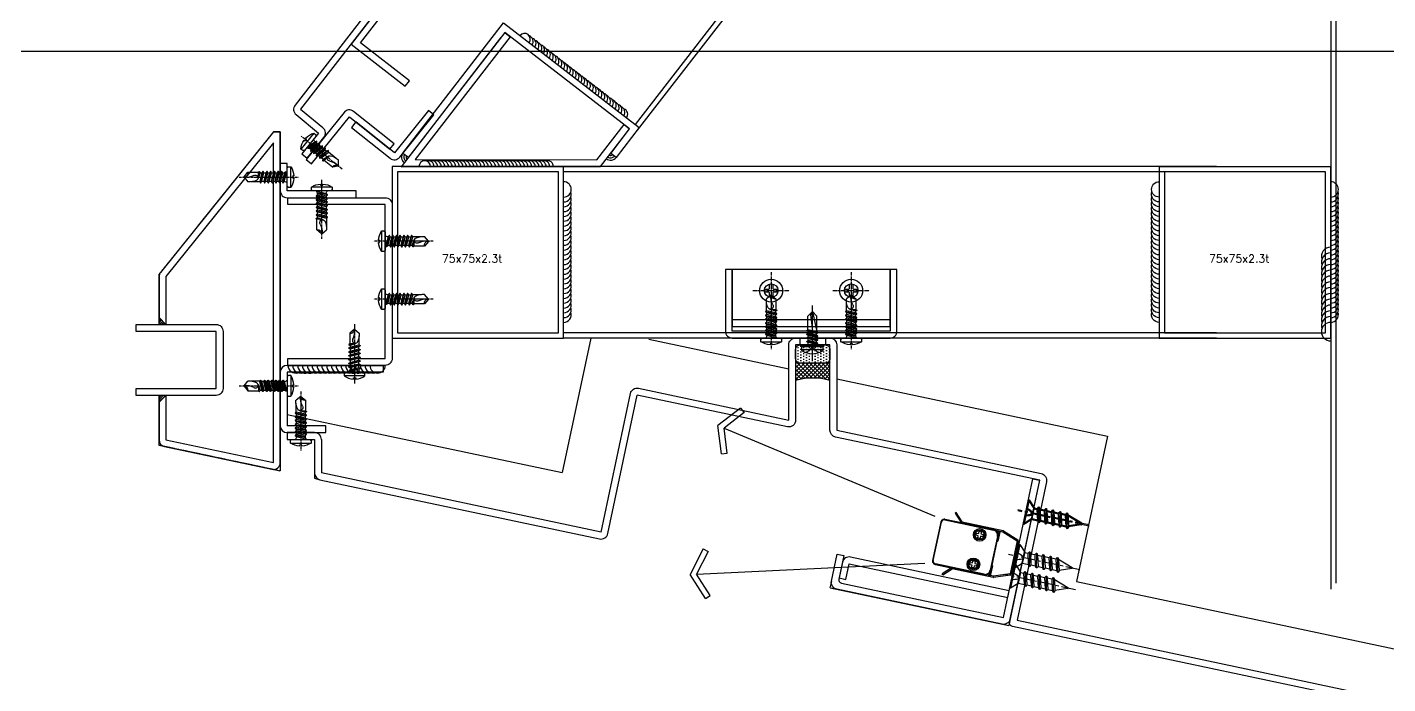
# Model space of a CAD drawing. Extents: x -3378 to 102197, y -3799 to 48702.
# Drawn here: x 88279 to 88874, y 23966 to 24254 of the extents above; entities that cross this region are included whole.
import ezdxf

# ---------------------------------------------------------------- set-up
doc = ezdxf.new("R2010")
doc.units = 0
doc.linetypes.add('CENTER', pattern=[2, 1.25, -0.25, 0.25, -0.25])
doc.linetypes.add('HIDDEN', pattern=[0.375, 0.25, -0.125])
for name, color, linetype in [('24WELD', 55, 'Continuous'), ('ARR', 6, 'Continuous'), ('BCM-draft', 252, 'Continuous'), ('BCM-SIL', 8, 'Continuous'), ('CENTER', 4, 'CENTER'), ('CL', 14, 'CENTER'), ('GM_SECT_15', 15, 'Continuous'), ('LAYER3', 165, 'Continuous'), ('結構體 STRUCTURAL', 154, 'Continuous'), ('螺絲 固定五金 FASTENERS', 124, 'Continuous'), ('螺絲、螺栓', 4, 'Continuous'), ('視覺模型鋁擠型暫替', 4, 'Continuous'), ('視覺模型鋁擠型暫替-RefEdit0', 4, 'Continuous'), ('金屬面材 METAL PANEL', 2, 'Continuous'), ('隱藏線 HIDDEN', 8, 'HIDDEN')]:
    doc.layers.add(name, color=color, linetype=linetype)
doc.layers.add('不顯示', color=254, linetype='Continuous', plot=False)
doc.styles.add('DIM', font='simplex.shx', dxfattribs={"bigfont": 'chineset.shx'})
pattern_1 = [(45, (-80779.971, -992207.95374), (-0.44194173824, 0.44194173824), [])]

# ---------------------------------------------------------------- blocks, each defined once
blk = doc.blocks.new('A$C19CB1797')
at = {"layer": 'BCM-SIL'}
for p, q in [((8.28, 24.29, 0), (8.28, 0, 0)), ((3.53, 19.39, 0), (13.03, 19.39, 0)), ((3.53, 18.16, 0), (13.03, 18.16, 0)), ((6.49, 17.06, 0), (5.88, 16.71, 0)), ((5.88, 16.71, 0), (10.68, 15.91, 0)), ((5.88, 16.71, 0), (5.88, 16.51, 0)), ((5.88, 16.51, 0), (10.68, 15.72, 0)), ((5.88, 16.51, 0), (6.49, 16.16, 0)), ((6.49, 15.47, 0), (5.88, 15.12, 0)), ((5.88, 15.12, 0), (10.68, 14.32, 0)), ((5.88, 15.12, 0), (5.88, 14.92, 0)), ((5.88, 14.92, 0), (10.68, 14.13, 0)), ((5.88, 14.92, 0), (6.49, 14.57, 0)), ((6.49, 13.88, 0), (5.88, 13.53, 0)), ((5.88, 13.53, 0), (10.68, 12.74, 0)), ((5.88, 13.53, 0), (5.88, 13.33, 0)), ((5.88, 13.33, 0), (10.68, 12.54, 0)), ((5.88, 13.33, 0), (6.49, 12.98, 0)), ((6.49, 12.3, 0), (5.88, 11.94, 0)), ((5.88, 11.94, 0), (10.68, 11.15, 0)), ((5.88, 11.94, 0), (5.88, 11.75, 0)), ((6.49, 17.06, 0), (10.07, 16.26, 0)), ((6.49, 16.16, 0), (10.07, 15.36, 0)), ((6.49, 16.16, 0), (6.49, 15.47, 0)), ((6.49, 15.47, 0), (10.07, 14.68, 0)), ((6.49, 14.57, 0), (10.07, 13.78, 0)), ((6.49, 14.57, 0), (6.49, 13.88, 0)), ((6.49, 13.88, 0), (10.07, 13.09, 0)), ((6.49, 12.98, 0), (10.07, 12.19, 0)), ((6.49, 12.98, 0), (6.49, 12.3, 0)), ((6.49, 12.3, 0), (10.07, 11.5, 0)), ((10.07, 17.06, 0), (10.07, 16.26, 0)), ((10.07, 17.06, 0), (10.07, 16.26, 0)), ((10.07, 16.26, 0), (10.68, 15.91, 0)), ((10.68, 15.72, 0), (10.07, 15.36, 0)), ((10.07, 15.36, 0), (10.07, 14.68, 0)), ((10.07, 14.68, 0), (10.68, 14.32, 0)), ((10.68, 14.13, 0), (10.07, 13.78, 0)), ((10.07, 13.78, 0), (10.07, 13.09, 0)), ((10.07, 13.09, 0), (10.68, 12.74, 0)), ((10.68, 12.54, 0), (10.07, 12.19, 0)), ((10.07, 12.19, 0), (10.07, 11.5, 0)), ((10.68, 15.91, 0), (10.68, 15.72, 0)), ((10.68, 14.32, 0), (10.68, 14.13, 0)), ((10.68, 12.74, 0), (10.68, 12.54, 0)), ((5.88, 11.75, 0), (10.68, 10.95, 0)), ((5.88, 11.75, 0), (6.28, 11.52, 0)), ((8.28, 2.66, 0), (6.28, 11.52, 0)), ((6.28, 11.52, 0), (6.28, 4.66, 0)), ((6.28, 11.52, 0), (10.28, 10.72, 0)), ((9.03, 4.16, 0), (8.28, 11.12, 0)), ((10.07, 11.5, 0), (10.68, 11.15, 0)), ((10.68, 10.95, 0), (10.28, 10.72, 0)), ((10.28, 10.72, 0), (10.28, 4.66, 0)), ((10.68, 11.15, 0), (10.68, 10.95, 0)), ((6.28, 4.66, 0), (8.28, 2.66, 0)), ((8.28, 2.66, 0), (10.28, 4.66, 0)), ((8.28, 2.66, 0), (9.03, 4.16, 0))]:
    blk.add_line(p, q, dxfattribs=at)
at = {"layer": 'BCM-SIL', "elevation": 0}
blk.add_lwpolyline([(12.8, 19.81, 0.297439), (3.75, 19.81, 0.253368), (3.53, 19.39), (3.53, 18.16, 0.414214), (4.03, 17.66), (12.53, 17.66, 0.414214), (13.03, 18.16), (13.03, 19.39, 0.253368)], format="xyb", close=True, dxfattribs=at)
at = {"layer": 'BCM-SIL', "ltscale": 0.1, "elevation": 0}
blk.add_lwpolyline([(5.78, 20.77), (7.8, 18.64, 0.205918), (8.28, 18.43, 0.205918), (8.75, 18.64), (10.78, 20.77)], format="xyb", dxfattribs=at)
at = {"layer": 'BCM-SIL'}
for centre, start, end in [((5.89, 17.06, 0), 0, 90), ((10.67, 17.06, 0), 90, 180)]:
    blk.add_arc(centre, 0.6, start, end, dxfattribs=at)
blk = doc.blocks.new('M5x16圓頭自攻')
at = {"layer": 'ARR', "color": 0, "linetype": 'CENTER', "ltscale": 0.87}
blk.add_line((18, 0), (-5.1, 0), dxfattribs=at)
at = {"layer": 'ARR', "color": 0, "linetype": 'ByBlock', "ltscale": 0.3}
for p, q in [((-1.61, -4.5), (-1.61, 4.5)), ((0.5, 2.24), (1.14, 1.9)), ((0.72, 2.13), (1.65, -2.5)), ((1.89, 1.9), (1.14, 1.9)), ((2.24, 2.5), (3.24, -2.5)), ((3.48, 1.9), (2.73, 1.9)), ((3.83, 2.5), (4.83, -2.5)), ((5.07, 1.9), (4.32, 1.9)), ((5.42, 2.5), (6.42, -2.5)), ((6.81, 1.9), (5.91, 1.9)), ((7.16, 2.5), (8.16, -2.5)), ((8.4, 1.9), (7.65, 1.9)), ((8.73, 1.9), (7.98, 1.9)), ((9.08, 2.5), (9.7, -0.6)), ((14.12, 2.1), (9.46, 2.1)), ((15.83, 0.06), (14.12, 2.1)), ((15.83, 0.06), (15.95, 0.06)), ((16, -0.01), (16, 0.01)), ((2.14, -1.9), (2.89, -1.9)), ((3.73, -1.9), (4.48, -1.9)), ((5.32, -1.9), (6.07, -1.9)), ((6.91, -1.9), (7.81, -1.9)), ((8.54, -2.1), (12.91, -2.1)), ((15.83, -0.06), (14.12, -2.1)), ((15.83, -0.06), (15.95, -0.06))]:
    blk.add_line(p, q, dxfattribs=at)
blk.add_lwpolyline([(-2.98, -0.5, 0.134476), (-1.61, -4.5), (-0.58, -4.5, 0.198912), (-0.44, -4.44), (-0.06, -4.06, 0.198912), (0, -3.92), (0, 3.92, 0.198912), (-0.06, 4.06), (-0.44, 4.44, 0.198912), (-0.58, 4.5), (-1.61, 4.5, 0.134562), (-2.98, 0.5), (-2.48, 0.5), (-2.48, -0.5), (-2.98, -0.5)], format="xyb", dxfattribs=at)
blk.add_lwpolyline([(1.14, 1.9), (2.14, -1.9), (1.8, -2.5), (1.65, -2.5), (1.3, -1.9), (0.3, 1.9), (0.5, 2.24)], dxfattribs=at)
for points in [[(3.24, -2.5), (2.89, -1.9), (1.89, 1.9), (2.24, 2.5), (2.39, 2.5), (2.73, 1.9), (3.73, -1.9), (3.39, -2.5)], [(4.83, -2.5), (4.48, -1.9), (3.48, 1.9), (3.83, 2.5), (3.98, 2.5), (4.32, 1.9), (5.32, -1.9), (4.98, -2.5)], [(6.42, -2.5), (6.07, -1.9), (5.07, 1.9), (5.42, 2.5), (5.57, 2.5), (5.91, 1.9), (6.91, -1.9), (6.57, -2.5)], [(8.16, -2.5), (7.81, -1.9), (6.81, 1.9), (7.16, 2.5), (7.31, 2.5), (7.65, 1.9), (8.65, -1.9), (8.31, -2.5)], [(9.08, 2.5), (8.73, 1.9), (9.7, -0.6), (9.46, 2.1), (9.23, 2.5)]]:
    blk.add_lwpolyline(points, close=True, dxfattribs=at)
for centre, radius, start, end in [((0.67, 3.07), 0.874, 220.33884, 257.78016), ((10.86, -0.29), 1.2, 56.15202, 236.15202), ((14.85, 6.88), 7.01, 241.64577, 278.00805), ((15.9, 1.75), 1.82, 168.86169, 267.68654), ((15.95, 0.01), 0.05, 0, 90), ((1.17, -3.34), 1.44, 84.73115, 144.21996), ((13.52, 4.88), 7.01, 241.64577, 274.95411), ((15.95, -0.01), 0.05, 270, 0)]:
    blk.add_arc(centre, radius, start, end, dxfattribs=at)
blk = doc.blocks.new('*U255')
blk.add_blockref('M5x16圓頭自攻', (0, 0))
blk = doc.blocks.new('75x75x2.3t')
at = {"layer": 'GM_SECT_15'}
for points in [[(0, -75), (75, -75), (75, 0), (0, 0)], [(2.3, -72.7), (72.7, -72.7), (72.7, -2.3), (2.3, -2.3)]]:
    blk.add_lwpolyline(points, close=True, dxfattribs=at)
at = {"layer": '不顯示', "linetype": 'Continuous', "insert": (21.79, -38.48), "char_height": 3.5, "attachment_point": 1, "style": 'DIM'}
blk.add_mtext_dynamic_manual_height_columns('75x75x2.3t', width=3.4858, gutter_width=17.5, heights=[0], dxfattribs=at)
blk = doc.blocks.new('*U35')
blk.add_lwpolyline([(1.22, 0.68), (2.48, 0.68, -0.398336), (3.02, 0.16, -0.027263), (3.02, -0.16, -0.398336), (2.48, -0.68), (1.22, -0.68, 0.414214), (0.68, -1.22), (0.68, -2.48, -0.398336), (0.16, -3.02, -0.027263), (-0.16, -3.02, -0.398336), (-0.68, -2.48), (-0.68, -1.22, 0.414214), (-1.22, -0.68), (-2.48, -0.68, -0.398336), (-3.02, -0.16, -0.027263), (-3.02, 0.16, -0.398336), (-2.48, 0.68), (-1.22, 0.68, 0.414214), (-0.68, 1.22), (-0.68, 2.48, -0.398336), (-0.16, 3.02, -0.027263), (0.16, 3.02, -0.398336), (0.68, 2.48), (0.68, 1.22, 0.414214)], format="xyb", close=True)
blk.add_circle((0, 0), 5)
at = {"layer": 'CL'}
for p, q in [((0, 8.04), (0, -8.04)), ((-8.04, 0), (8.04, 0))]:
    blk.add_line(p, q, dxfattribs=at)
blk = doc.blocks.new('圓孔6mm')
at = {"layer": '視覺模型鋁擠型暫替', "color": 6, "linetype": 'Continuous'}
blk.add_circle((0, 0), 3, dxfattribs=at)
at = {"layer": 'BCM-draft'}
blk.add_blockref('*U35', (0, 0), dxfattribs=at)
blk = doc.blocks.new('A$C20AE7E0D')
at = {"layer": 'ARR', "color": 0, "linetype": 'CENTER', "ltscale": 0.87}
blk.add_line((21, 0), (-5.1, 0), dxfattribs=at)
at = {"layer": 'ARR', "color": 0, "linetype": 'ByBlock', "ltscale": 0.3}
for p, q in [((-1.61, -4.5), (-1.61, 4.5)), ((0.5, 2.24), (1.14, 1.9)), ((0.72, 2.13), (1.65, -2.5)), ((1.89, 1.9), (1.14, 1.9)), ((2.24, 2.5), (3.24, -2.5)), ((3.48, 1.9), (2.73, 1.9)), ((3.83, 2.5), (4.83, -2.5)), ((5.07, 1.9), (4.32, 1.9)), ((5.42, 2.5), (6.42, -2.5)), ((6.81, 1.9), (5.91, 1.9)), ((7.16, 2.5), (8.16, -2.5)), ((8.4, 1.9), (7.65, 1.9)), ((8.75, 2.5), (9.75, -2.5)), ((10.14, 1.9), (9.24, 1.9)), ((10.49, 2.5), (11.49, -2.5)), ((11.73, 1.9), (10.98, 1.9)), ((12.08, 2.5), (12.7, -0.6)), ((17.12, 2.1), (12.46, 2.1)), ((18.83, 0.06), (17.12, 2.1)), ((18.83, 0.06), (18.95, 0.06)), ((19, -0.01), (19, 0.01)), ((2.14, -1.9), (2.89, -1.9)), ((3.73, -1.9), (4.48, -1.9)), ((5.32, -1.9), (6.07, -1.9)), ((6.91, -1.9), (7.81, -1.9)), ((8.65, -1.9), (9.4, -1.9)), ((10.24, -1.9), (11.14, -1.9)), ((11.87, -2.1), (15.91, -2.1)), ((18.83, -0.06), (17.12, -2.1)), ((18.83, -0.06), (18.95, -0.06))]:
    blk.add_line(p, q, dxfattribs=at)
blk.add_lwpolyline([(-2.98, -0.5, 0.134476), (-1.61, -4.5), (-0.58, -4.5, 0.198912), (-0.44, -4.44), (-0.06, -4.06, 0.198912), (0, -3.92), (0, 3.92, 0.198912), (-0.06, 4.06), (-0.44, 4.44, 0.198912), (-0.58, 4.5), (-1.61, 4.5, 0.134562), (-2.98, 0.5), (-2.48, 0.5), (-2.48, -0.5), (-2.98, -0.5)], format="xyb", dxfattribs=at)
blk.add_lwpolyline([(1.14, 1.9), (2.14, -1.9), (1.8, -2.5), (1.65, -2.5), (1.3, -1.9), (0.3, 1.9), (0.5, 2.24)], dxfattribs=at)
for points in [[(3.24, -2.5), (2.89, -1.9), (1.89, 1.9), (2.24, 2.5), (2.39, 2.5), (2.73, 1.9), (3.73, -1.9), (3.39, -2.5)], [(4.83, -2.5), (4.48, -1.9), (3.48, 1.9), (3.83, 2.5), (3.98, 2.5), (4.32, 1.9), (5.32, -1.9), (4.98, -2.5)], [(6.42, -2.5), (6.07, -1.9), (5.07, 1.9), (5.42, 2.5), (5.57, 2.5), (5.91, 1.9), (6.91, -1.9), (6.57, -2.5)], [(8.16, -2.5), (7.81, -1.9), (6.81, 1.9), (7.16, 2.5), (7.31, 2.5), (7.65, 1.9), (8.65, -1.9), (8.31, -2.5)], [(9.75, -2.5), (9.4, -1.9), (8.4, 1.9), (8.75, 2.5), (8.9, 2.5), (9.24, 1.9), (10.24, -1.9), (9.9, -2.5)], [(11.49, -2.5), (11.14, -1.9), (10.14, 1.9), (10.49, 2.5), (10.64, 2.5), (10.98, 1.9), (11.98, -1.9), (11.64, -2.5)], [(12.08, 2.5), (11.73, 1.9), (12.7, -0.6), (12.46, 2.1), (12.23, 2.5)]]:
    blk.add_lwpolyline(points, close=True, dxfattribs=at)
for centre, radius, start, end in [((0.67, 3.07), 0.874, 220.33884, 257.78016), ((13.86, -0.29), 1.2, 56.15202, 236.15202), ((17.85, 6.88), 7.01, 241.64577, 278.00805), ((18.9, 1.75), 1.82, 168.86169, 267.68654), ((18.95, 0.01), 0.05, 0, 90), ((1.17, -3.34), 1.44, 84.73115, 144.21996), ((16.52, 4.88), 7.01, 241.64577, 274.95411), ((18.95, -0.01), 0.05, 270, 0)]:
    blk.add_arc(centre, radius, start, end, dxfattribs=at)
blk = doc.blocks.new('*U77')
at = {"color": 0, "linetype": 'ByBlock'}
blk.add_blockref('A$C20AE7E0D', (0, 0), dxfattribs=at)
blk = doc.blocks.new('4t托架')
at = {"layer": '視覺模型鋁擠型暫替', "color": 6, "linetype": 'Continuous'}
blk.add_line((-0.7, -22), (-69.7, -22), dxfattribs=at)
at = {"layer": '視覺模型鋁擠型暫替', "color": 6, "linetype": 'Continuous', "elevation": 0}
blk.add_lwpolyline([(-69.7, -25), (-0.7, -25), (-0.7, 0), (-69.7, 0)], close=True, dxfattribs=at)
at = {"layer": '金屬面材 METAL PANEL', "linetype": 'Continuous', "elevation": 0}
blk.add_lwpolyline([(-69.7, 0), (-72.7, 0), (-72.7, -27, 0.414214), (-69.7, -30), (-0.7, -30, 0.414214), (2.3, -27), (2.3, 0), (-0.7, 0), (-0.7, -27), (-69.7, -27)], format="xyb", close=True, dxfattribs=at)
at = {"layer": '螺絲 固定五金 FASTENERS', "xscale": -1, "rotation": 270}
for p in [(-52.7, -30), (-17.7, -30)]:
    blk.add_blockref('*U77', p, dxfattribs=at)
at = {"layer": '視覺模型鋁擠型暫替', "linetype": 'Continuous'}
for p in [(-52.7, -9.26), (-17.7, -9.26)]:
    blk.add_blockref('圓孔6mm', p, dxfattribs=at)
blk = doc.blocks.new('*u927')
at = {"layer": 'CENTER', "color": 0, "ltscale": 5}
blk.add_line((28.28, 0), (-3.62, 0), dxfattribs=at)
at = {"layer": '螺絲、螺栓', "color": 0, "linetype": 'ByBlock', "ltscale": 0.2}
for p, q in [((0.3, 5.3), (0.3, -5.3)), ((3.1, 2.5), (3.1, -2.5)), ((3.1, 2.39), (4.64, 2.39)), ((5.08, 3.15), (6.34, -3.15)), ((5.7, 2.39), (7.79, 2.39)), ((8.23, 3.15), (9.49, -3.15)), ((8.85, 2.39), (10.94, 2.39)), ((11.38, 3.15), (12.64, -3.15)), ((12, 2.39), (14.09, 2.39)), ((14.53, 3.15), (15.79, -3.15)), ((17.24, 2.39), (15.15, 2.39)), ((17.68, 3.15), (18.94, -3.15)), ((18.17, 2.61), (24.84, 0.24)), ((3.1, -2.39), (5.9, -2.39)), ((6.96, -2.39), (9.05, -2.39)), ((10.11, -2.39), (12.2, -2.39)), ((13.26, -2.39), (15.35, -2.39)), ((16.41, -2.39), (18.5, -2.39)), ((24.84, -0.23), (19.52, -2.25))]:
    blk.add_line(p, q, dxfattribs=at)
blk.add_lwpolyline([(3.1, -2.5), (0.3, -5.3), (0, -5.3), (0, 5.3), (0.3, 5.3), (3.1, 2.5)], dxfattribs=at)
blk.add_lwpolyline([(0, 1.61, -0.048054), (2.67, 0.68, -0.292428), (3.1, 0, -0.292428), (2.67, -0.68, -0.048054), (0, -1.61, -0.048054)], format="xyb", dxfattribs=at)
for points in [[(6.34, -3.15), (5.9, -2.39), (4.64, 2.39), (5.08, 3.15), (5.27, 3.15), (5.7, 2.39), (6.96, -2.39), (6.53, -3.15)], [(9.49, -3.15), (9.05, -2.39), (7.79, 2.39), (8.23, 3.15), (8.42, 3.15), (8.85, 2.39), (10.11, -2.39), (9.68, -3.15)], [(12.64, -3.15), (12.2, -2.39), (10.94, 2.39), (11.38, 3.15), (11.57, 3.15), (12, 2.39), (13.26, -2.39), (12.83, -3.15)], [(15.79, -3.15), (15.35, -2.39), (14.09, 2.39), (14.53, 3.15), (14.72, 3.15), (15.15, 2.39), (16.41, -2.39), (15.98, -3.15)], [(18.94, -3.15), (18.5, -2.39), (17.24, 2.39), (17.68, 3.15), (17.87, 3.15), (18.3, 2.39), (19.56, -2.39), (19.13, -3.15)]]:
    blk.add_lwpolyline(points, close=True, dxfattribs=at)
blk.add_arc((24.75, 0), 0.252, 292.16272, 69.4623, dxfattribs=at)
blk = doc.blocks.new('*U929')
blk.add_blockref('*u927', (0, 0))
blk = doc.blocks.new('燈座')
for p, q in [((-78.77, 14.27), (-79.2, 11.3)), ((-79.16, 11.3), (0, 0)), ((0.42, 2.97, 0), (0, 0))]:
    blk.add_line(p, q)
at = {"layer": '金屬面材 METAL PANEL', "linetype": 'Continuous'}
for points in [[(9.18, 64.35), (0.42, 2.97, -0.414214), (-2.97, 0.42), (-76.23, 10.88, -0.414214), (-78.77, 14.27), (-77.08, 26.15), (-74.11, 25.73), (-75.59, 15.33, 0.414214), (-74.32, 13.64), (-2.55, 3.39), (6.21, 64.77)], [(-72.55, 15.4), (-71.56, 22.33), (-1.27, 12.3), (-0.85, 15.27), (-71.14, 25.3, 0.414214), (-74.53, 22.76), (-75.52, 15.83)]]:
    blk.add_lwpolyline(points, format="xyb", close=True, dxfattribs=at)
at = {"layer": '螺絲 固定五金 FASTENERS', "rotation": 351.8790730473864}
for p in [(4.14, 50.28, 0), (1.32, 30.48, 0)]:
    blk.add_blockref('*U929', p, dxfattribs=at)
blk = doc.blocks.new('雨遮外緣鋁擠型03')
at = {"layer": '視覺模型鋁擠型暫替', "linetype": 'Continuous'}
h = blk.add_hatch(dxfattribs=at)
h.set_pattern_fill('ANSI31', color=1, scale=5)
h.set_pattern_definition(pattern_1)
h.paths.add_polyline_path([(0, 53), (3, 53), (0, 56)])
h = blk.add_hatch(dxfattribs=at)
h.set_pattern_fill('ANSI31', color=1, scale=5)
h.set_pattern_definition(pattern_1)
h.paths.add_polyline_path([(0, 19), (3, 22), (0, 22)])
for p, q in [((0, 56), (0, 56)), ((0, 56), (0, 56)), ((0, 56), (3, 53)), ((3, 22), (0, 19)), ((0, 19), (0, 19)), ((0, 19), (0, 19))]:
    blk.add_line(p, q, dxfattribs=at)
at = {"layer": '視覺模型鋁擠型暫替', "color": 1, "linetype": 'Continuous'}
for points in [[(3, 53), (0, 53), (0, 56), (3, 53)], [(3, 22), (0, 22), (0, 19), (3, 22)]]:
    blk.add_lwpolyline(points, dxfattribs=at)
at = {"layer": '金屬面材 METAL PANEL'}
blk.add_lwpolyline([(0, 19), (0, 2.54, 0.3543), (2.38, -0.39), (49.38, -10.35, 0.476787), (53, -7.42), (53, 137.36), (50.11, 137.36), (0.66, 75.82, 0.170863), (0, 73.94), (0, 56)], format="xyb", dxfattribs=at)
blk.add_lwpolyline([(2.99, 22), (3, 2.54), (50, -7.42), (50, 132.43), (3, 73.94), (2.99, 53)], dxfattribs=at)
blk.add_lwpolyline([(-10, 53), (25, 53, -0.414214), (28, 50), (28, 25, -0.414214), (25, 22), (-10, 22), (-10, 25), (25, 25), (25, 50), (-10, 50)], format="xyb", close=True, dxfattribs=at)
at = {"layer": '隱藏線 HIDDEN'}
blk.add_lwpolyline([(0, 53), (0, 75), (50.11, 137.36), (53, 137.36), (53, -11.12), (0, 0.11), (0, 22)], dxfattribs=at)
blk = doc.blocks.new('箭頭2')
at = {"layer": 'LAYER3', "ltscale": 10}
for p, q in [((-21.7, -12.5), (0, 0)), ((21.7, -12.5), (0, 0)), ((-19.2, -16.8), (0, -5.8)), ((19.2, -16.8), (0, -5.8)), ((0, -5.8), (0, -205.8)), ((-21.7, -12.5), (-19.2, -16.8)), ((21.7, -12.5), (19.2, -16.8))]:
    blk.add_line(p, q, dxfattribs=at)
blk = doc.blocks.new('L1燈具')
at = {"color": 133, "linetype": 'Continuous'}
for p, q in [((-26.94, 17.91), (-27.33, 17.61)), ((-24, 14), (-26.94, 17.91)), ((-27.33, 17.61), (-24.4, 13.7)), ((-24, 14), (-5.92, 11.42)), ((-9.83, 11.47), (-5.99, 10.93)), ((-8.34, 6.76), (-7.85, 6.69)), ((-7.78, 10.68), (-8.05, 8.75)), ((-7.29, 10.61), (-7.85, 6.69)), ((-5.99, 10.93), (0.56, 7.42)), ((-5.76, 11.36), (0.79, 7.86)), ((0.56, 7.42), (-1.54, -7.28)), ((1.05, 7.35), (-1.05, -7.35)), ((-9.97, -8.15), (-9.41, -4.23)), ((-9.9, -4.16), (-9.41, -4.23)), ((-27.26, -6.33), (-31.17, -9.26)), ((-30.87, -9.66), (-31.17, -9.26)), ((-30.87, -9.66), (-26.96, -6.72)), ((-8.88, -9.3), (-26.96, -6.72)), ((-8.81, -8.81), (-12.64, -8.27)), ((-10.46, -8.08), (-10.18, -6.15)), ((-1.54, -7.28), (-8.81, -8.81)), ((-1.44, -7.77), (-8.71, -9.3))]:
    blk.add_line(p, q, dxfattribs=at)
at = {"color": 53}
for p, q in [((-33.28, 13.37), (-35.71, -3.65)), ((-10.1, 11.58), (-31.58, 14.64)), ((-10.13, -6.29), (-7.98, 8.75)), ((-34.43, -5.35), (-12.96, -8.41))]:
    blk.add_line(p, q, dxfattribs=at)
at = {"color": 165}
for p, q in [((-35.67, -3.63), (-33.25, 13.34)), ((-35.48, -3.66), (-33.06, 13.31)), ((-33.28, 13.37), (-33.22, 13.62)), ((-33.28, 13.37), (-33.28, 13.37)), ((-33.25, 13.34), (-33.28, 13.37)), ((-33.06, 13.31), (-33.25, 13.34)), ((-33.22, 13.62), (-33.1, 13.9)), ((-33.1, 13.9), (-32.92, 14.15)), ((-31.59, 14.41), (-31.56, 14.61)), ((-31.59, 14.41), (-10.16, 11.36)), ((-31.56, 14.61), (-31.58, 14.64)), ((-31.58, 14.64), (-31.58, 14.64)), ((-31.56, 14.61), (-10.14, 11.55)), ((-17.58, 8.59), (-17.44, 9.58)), ((-16.59, 8.45), (-17.58, 8.59)), ((-17.44, 9.58), (-16.45, 9.44)), ((-16.73, 7.46), (-16.59, 8.45)), ((-15.74, 7.32), (-16.73, 7.46)), ((-16.45, 9.44), (-16.31, 10.43)), ((-16.31, 10.43), (-15.32, 10.29)), ((-15.6, 8.31), (-15.74, 7.32)), ((-14.61, 8.17), (-15.6, 8.31)), ((-15.32, 10.29), (-15.46, 9.3)), ((-15.46, 9.3), (-14.47, 9.16)), ((-14.47, 9.16), (-14.61, 8.17)), ((-8.21, 8.75), (-10.35, -6.23)), ((-10.16, 11.36), (-10.14, 11.55)), ((-8.01, 8.73), (-10.15, -6.26)), ((-10.14, 11.55), (-10.1, 11.58)), ((-10.1, 11.58), (-10.1, 11.58)), ((-10.1, -6.1), (-8.01, 8.55)), ((-8.21, 8.75), (-8.01, 8.73)), ((-8.01, 8.73), (-7.98, 8.75)), ((-7.98, 8.75), (-7.98, 8.75)), ((-35.72, -3.9), (-35.71, -3.65)), ((-35.68, -4.21), (-35.72, -3.9)), ((-35.67, -3.63), (-35.71, -3.65)), ((-35.71, -3.65), (-35.71, -3.65)), ((-35.58, -4.5), (-35.68, -4.21)), ((-35.48, -3.66), (-35.67, -3.63)), ((-34.4, -5.32), (-34.43, -5.35)), ((-34.43, -5.35), (-34.43, -5.35)), ((-34.37, -5.13), (-34.4, -5.32)), ((-12.98, -8.38), (-34.4, -5.32)), ((-12.95, -8.18), (-34.37, -5.13)), ((-19.44, -4.45), (-19.3, -3.46)), ((-18.45, -4.59), (-19.44, -4.45)), ((-19.3, -3.46), (-18.31, -3.6)), ((-18.59, -5.58), (-18.45, -4.59)), ((-17.6, -5.72), (-18.59, -5.58)), ((-18.31, -3.6), (-18.17, -2.61)), ((-18.17, -2.61), (-17.18, -2.75)), ((-17.46, -4.73), (-17.6, -5.72)), ((-16.47, -4.87), (-17.46, -4.73)), ((-17.18, -2.75), (-17.32, -3.74)), ((-17.32, -3.74), (-16.33, -3.88)), ((-16.33, -3.88), (-16.47, -4.87)), ((-12.95, -8.18), (-12.98, -8.38)), ((-12.98, -8.38), (-12.96, -8.41)), ((-12.96, -8.41), (-12.96, -8.41)), ((-10.35, -6.23), (-10.15, -6.26)), ((-10.15, -6.26), (-10.13, -6.29)), ((-10.13, -6.29), (-10.13, -6.29))]:
    blk.add_line(p, q, dxfattribs=at)
at = {"color": 165, "linetype": 'Continuous'}
for p, q in [((-24, 14), (-24.4, 13.7)), ((-24, 14), (-24.25, 13.57)), ((-24, 14), (-24.07, 13.54)), ((-8.29, 8.76), (-8.09, 8.73)), ((-8.09, 8.73), (-8.06, 8.75)), ((-8.06, 8.72), (-7.57, 8.65)), ((-7.73, 11.17), (-7.88, 11.06)), ((-7.29, 10.61), (-7.78, 10.68)), ((-5.92, 11.42), (-5.99, 10.93)), ((-5.76, 11.36), (-5.99, 10.93)), ((0.79, 7.86), (0.56, 7.42)), ((1.05, 7.35), (0.56, 7.42)), ((-26.96, -6.72), (-27.26, -6.33)), ((-26.96, -6.72), (-27.08, -6.24)), ((-26.96, -6.72), (-26.89, -6.26)), ((-10.55, -8.56), (-10.66, -8.41)), ((-9.97, -8.15), (-10.46, -8.08)), ((-10.4, -6.09), (-10.21, -6.12)), ((-10.21, -6.12), (-10.19, -6.15)), ((-10.18, -6.12), (-9.69, -6.19)), ((-8.88, -9.3), (-8.81, -8.81)), ((-8.71, -9.3), (-8.81, -8.81)), ((-1.44, -7.77), (-1.54, -7.28)), ((-1.05, -7.35), (-1.54, -7.28))]:
    blk.add_line(p, q, dxfattribs=at)
at = {"color": 165}
for points in [[(-32.92, 14.15), (-32.69, 14.36), (-32.43, 14.52), (-32.13, 14.62), (-31.83, 14.66), (-31.58, 14.64)], [(-10.1, 11.58), (-9.67, 11.47), (-9.21, 11.27), (-8.8, 10.97), (-8.46, 10.6), (-8.2, 10.17), (-8.03, 9.69), (-7.96, 9.2), (-7.98, 8.75)], [(-34.43, -5.35), (-34.68, -5.29), (-34.96, -5.17), (-35.21, -4.99), (-35.42, -4.76), (-35.58, -4.5)], [(-10.13, -6.29), (-10.23, -6.73), (-10.44, -7.19), (-10.73, -7.6), (-11.11, -7.94), (-11.54, -8.2), (-12.01, -8.37), (-12.51, -8.44), (-12.96, -8.41)]]:
    blk.add_lwpolyline(points, dxfattribs=at)
for centre, radius in [((-16.02, 8.87), 2.75), ((-16.02, 8.87), 2.22), ((-16.02, 8.87), 2.02), ((-17.88, -4.16), 2.75), ((-17.88, -4.16), 2.22), ((-17.88, -4.16), 2.02)]:
    blk.add_circle(centre, radius, dxfattribs=at)
at = {"color": 53}
for centre, radius, start, end in [((-31.79, 13.16), 1.5, 161.41035, 171.86378), ((-31.79, 13.16), 1.5, 154.48878, 160.63078), ((-31.8, 13.16), 1.5, 160.63394, 161.40665), ((-31.79, 13.16), 1.5, 149.87584, 154.49137), ((-31.8, 13.16), 1.5, 149.377, 149.8746), ((-31.79, 13.16), 1.5, 142.10367, 149.37327), ((-31.79, 13.16), 1.5, 138.3486, 142.10606), ((-31.79, 13.16), 1.5, 126.84084, 138.12399), ((-31.8, 13.16), 1.49, 138.12895, 138.34699), ((-31.79, 13.16), 1.5, 124.88879, 126.83621), ((-31.79, 13.16), 1.5, 115.30423, 124.89463), ((-31.79, 13.16), 1.5, 98.99441, 115.30188), ((-31.79, 13.16), 1.5, 92.25109, 99.0004), ((-31.79, 13.15), 1.5, 81.89169, 92.2467), ((-10.46, 9.1), 2.5, 351.87676, 81.88059), ((-34.22, -3.86), 1.5, 171.89169, 182.2467), ((-34.23, -3.86), 1.5, 182.2507, 183.12374), ((-34.22, -3.86), 1.5, 183.12681, 188.99694), ((-34.22, -3.86), 1.5, 188.99441, 193.77833), ((-34.22, -3.86), 1.5, 193.77954, 194.38124), ((-34.22, -3.86), 1.5, 194.38466, 201.08602), ((-34.22, -3.86), 1.5, 201.08324, 205.30188), ((-34.23, -3.87), 1.49, 205.30377, 205.62917), ((-34.22, -3.86), 1.5, 205.63419, 214.88915), ((-34.22, -3.87), 1.5, 214.88879, 216.83621), ((-34.22, -3.86), 1.5, 216.83554, 232.10606), ((-34.22, -3.86), 1.5, 232.09938, 244.49137), ((-34.22, -3.87), 1.5, 244.4852, 251.40622), ((-34.22, -3.86), 1.5, 251.41035, 261.86378), ((-12.6, -5.94), 2.5, 261.87676, 351.88058)]:
    blk.add_arc(centre, radius, start, end, dxfattribs=at)
at = {"color": 165}
for centre, radius, start, end in [((-31.77, 13.13), 1.5, 81.87463, 171.8793), ((-31.77, 13.13), 1.3, 81.87562, 171.88253), ((-10.49, 9.08), 2.3, 351.87563, 81.88251), ((-10.49, 9.08), 2.5, 351.87676, 81.88059), ((-10.58, 8.92), 2.6, 351.87907, 352.99836), ((-34.19, -3.84), 1.5, 171.87464, 261.87929), ((-34.19, -3.84), 1.3, 171.87562, 261.88253), ((-12.63, -5.91), 2.5, 261.87676, 351.88058), ((-12.63, -5.91), 2.3, 261.87563, 351.88251), ((-12.67, -5.73), 2.6, 350.75979, 351.87907)]:
    blk.add_arc(centre, radius, start, end, dxfattribs=at)
at = {"color": 133, "linetype": 'Continuous'}
for centre, radius, start, end in [((-24, 14), 0.495, 216.87907, 239.37907), ((-8.27, 10.75), 0.495, 351.87907, 81.87907), ((-8.27, 10.75), 0.99, 351.87907, 22.3868), ((-5.99, 10.93), 0.495, 61.87907, 81.87907), ((0.56, 7.42), 0.495, 351.87907, 61.87907), ((-26.96, -6.72), 0.495, 101.96935, 126.87907), ((-10.95, -8.01), 0.495, 261.87907, 351.87907), ((-10.95, -8.01), 0.99, 321.37135, 351.87907), ((-8.81, -8.81), 0.495, 261.87907, 281.87907), ((-1.54, -7.28), 0.495, 281.87907, 351.87907)]:
    blk.add_arc(centre, radius, start, end, dxfattribs=at)
at = {"color": 165, "linetype": 'Continuous'}
for centre, start, end in [((-10.63, 8.92), 351.87907, 352.99836), ((-12.7, -5.59), 350.75979, 351.87907)]:
    blk.add_arc(centre, 2.58, start, end, dxfattribs=at)
at = {"layer": 'LAYER3'}
for p, xscale, yscale, zscale, rotation in [((-133.46, 48.95), -0.5, 0.5, 0.5, 71.16989544259621), ((-141.27, -16.89), 0.4999999999999999, 0.4999999999999999, 0.4999999999999999, 96.57220988305077)]:
    blk.add_blockref('箭頭2', p, dxfattribs=dict(at, xscale=xscale, yscale=yscale, zscale=zscale, rotation=rotation))
blk = doc.blocks.new('123')
at = {"layer": '金屬面材 METAL PANEL', "linetype": 'Continuous'}
for p, q in [((-48.96, -38.34), (-48.96, -14.95)), ((-45.96, -11.95), (-3.96, -11.95)), ((-3.96, -14.95), (-45.96, -14.95)), ((-45.96, -14.95), (-45.96, -38.34)), ((-3.96, -11.95), (-3.96, -14.95)), ((-28.96, -38.34), (-45.96, -38.34)), ((-45.96, -41.34), (-28.96, -41.34)), ((-28.96, -41.34), (-28.96, -38.34))]:
    blk.add_line(p, q, dxfattribs=at)
blk.add_lwpolyline([(-48.96, 76.42), (-48.96, 64.42, 0.414214), (-45.96, 61.42), (-15.78, 61.42), (-15.78, 64.42), (-45.96, 64.42), (-45.96, 76.42), (-48.96, 76.42)], format="xyb", dxfattribs=at)
blk.add_lwpolyline([(-45.67, 61.42), (-3, 61.42, -0.414214), (0, 58.42), (0, -8.95, -0.414214), (-3, -11.95), (-45.67, -11.95), (-45.67, -8.95), (-3, -8.95), (-3, 58.42), (-45.67, 58.42)], format="xyb", close=True, dxfattribs=at)
for centre, start, end in [((-45.96, -14.95), 90, 180), ((-45.96, -38.34), 180, 270)]:
    blk.add_arc(centre, 3, start, end, dxfattribs=at)
at = {"layer": '螺絲 固定五金 FASTENERS', "xscale": -1}
blk.add_blockref('*U77', (-45.96, 70.42), dxfattribs=at)
at = {"layer": '螺絲 固定五金 FASTENERS'}
for p, xscale, rotation in [((-30.78, 64.42), -1.000000000000001, 90), ((-3, 42.35), -1, 180), ((-3, 17.03), -1, 180), ((-39.96, -44.34), -1, 270)]:
    blk.add_blockref('*U77', p, dxfattribs=dict(at, xscale=xscale, rotation=rotation))
for p, rotation in [((-16.46, -14.95), 90), ((-45.96, -20.95), 180)]:
    blk.add_blockref('*U77', p, dxfattribs=dict(at, rotation=rotation))
blk = doc.blocks.new('*U413')
for centre, end in [((1.51, 46.48), 196.35291), ((1.26, 38.98), 196.35291), ((1.34, 41.48), 196.35291), ((1.43, 43.98), 196.35291), ((1.02, 31.48), 196.35291), ((1.1, 33.98), 196.35291), ((1.18, 36.48), 196.35291), ((0.86, 26.49), 196.35291), ((0.94, 28.98), 196.35291), ((0.62, 18.99), 196.35291), ((0.7, 21.49), 196.35291), ((0.78, 23.99), 196.35291), ((0.37, 11.49), 196.35291), ((0.45, 13.99), 196.35291), ((0.53, 16.49), 196.35291), ((0.13, 4), 268.14306), ((0.21, 6.5), 196.35291), ((0.29, 9), 196.35291)]:
    blk.add_arc(centre, 4, 88.14306, end)
blk = doc.blocks.new('*U414')
for centre, end in [((-68.96, 2.24), 286.35291), ((-66.47, 2.15), 286.35291), ((-63.97, 2.07), 286.35291), ((-61.47, 1.99), 286.35291), ((-58.97, 1.91), 286.35291), ((-56.47, 1.83), 286.35291), ((-53.97, 1.75), 286.35291), ((-51.47, 1.67), 286.35291), ((-48.97, 1.59), 286.35291), ((-46.48, 1.51), 286.35291), ((-43.98, 1.43), 286.35291), ((-41.48, 1.34), 286.35291), ((-38.98, 1.26), 286.35291), ((-36.48, 1.18), 286.35291), ((-33.98, 1.1), 286.35291), ((-31.48, 1.02), 286.35291), ((-28.98, 0.94), 286.35291), ((-26.49, 0.86), 286.35291), ((-23.99, 0.78), 286.35291), ((-21.49, 0.7), 286.35291), ((-18.99, 0.62), 286.35291), ((-16.49, 0.53), 286.35291), ((-13.99, 0.45), 286.35291), ((-11.49, 0.37), 286.35291), ((-9, 0.29), 286.35291), ((-6.5, 0.21), 286.35291), ((-4, 0.13), 358.14306)]:
    blk.add_arc(centre, 4, 178.14306, end)
blk = doc.blocks.new('*U425')
for centre, end in [((-68.96, 2.24), 286.35291), ((-66.47, 2.15), 286.35291), ((-63.97, 2.07), 286.35291), ((-61.47, 1.99), 286.35291), ((-58.97, 1.91), 286.35291), ((-56.47, 1.83), 286.35291), ((-53.97, 1.75), 286.35291), ((-51.47, 1.67), 286.35291), ((-48.97, 1.59), 286.35291), ((-46.48, 1.51), 286.35291), ((-43.98, 1.43), 286.35291), ((-41.48, 1.34), 286.35291), ((-38.98, 1.26), 286.35291), ((-36.48, 1.18), 286.35291), ((-33.98, 1.1), 286.35291), ((-31.48, 1.02), 286.35291), ((-28.98, 0.94), 286.35291), ((-26.49, 0.86), 286.35291), ((-23.99, 0.78), 286.35291), ((-21.49, 0.7), 286.35291), ((-18.99, 0.62), 286.35291), ((-16.49, 0.53), 286.35291), ((-13.99, 0.45), 286.35291), ((-11.49, 0.37), 286.35291), ((-9, 0.29), 286.35291), ((-6.5, 0.21), 286.35291), ((-4, 0.13), 358.14306)]:
    blk.add_arc(centre, 4, 178.14306, end)
blk = doc.blocks.new('*U426')
for centre, end in [((-0.29, -9), 16.35291), ((-0.21, -6.5), 16.35291), ((-0.13, -4), 88.14306), ((-0.62, -18.99), 16.35291), ((-0.53, -16.49), 16.35291), ((-0.45, -13.99), 16.35291), ((-0.37, -11.49), 16.35291), ((-0.94, -28.98), 16.35291), ((-0.86, -26.49), 16.35291), ((-0.78, -23.99), 16.35291), ((-0.7, -21.49), 16.35291), ((-1.18, -36.48), 16.35291), ((-1.1, -33.98), 16.35291), ((-1.02, -31.48), 16.35291), ((-1.51, -46.48), 16.35291), ((-1.43, -43.98), 16.35291), ((-1.34, -41.48), 16.35291), ((-1.26, -38.98), 16.35291), ((-1.83, -56.47), 16.35291), ((-1.75, -53.97), 16.35291), ((-1.67, -51.47), 16.35291), ((-1.59, -48.97), 16.35291), ((-2.15, -66.47), 16.35291), ((-2.07, -63.97), 16.35291), ((-1.99, -61.47), 16.35291), ((-1.91, -58.97), 16.35291), ((-2.4, -73.96), 16.35291), ((-2.32, -71.46), 16.35291), ((-2.24, -68.96), 16.35291), ((-2.72, -83.96), 16.35291), ((-2.64, -81.46), 16.35291), ((-2.56, -78.96), 16.35291), ((-2.48, -76.46), 16.35291), ((-2.88, -88.95), 16.35291), ((-2.8, -86.45), 16.35291)]:
    blk.add_arc(centre, 4, 268.14306, end)
blk = doc.blocks.new('*U427')
for centre, end in [((-68.96, 2.24), 286.35291), ((-66.47, 2.15), 286.35291), ((-63.97, 2.07), 286.35291), ((-61.47, 1.99), 286.35291), ((-58.97, 1.91), 286.35291), ((-56.47, 1.83), 286.35291), ((-53.97, 1.75), 286.35291), ((-51.47, 1.67), 286.35291), ((-48.97, 1.59), 286.35291), ((-46.48, 1.51), 286.35291), ((-43.98, 1.43), 286.35291), ((-41.48, 1.34), 286.35291), ((-38.98, 1.26), 286.35291), ((-36.48, 1.18), 286.35291), ((-33.98, 1.1), 286.35291), ((-31.48, 1.02), 286.35291), ((-28.98, 0.94), 286.35291), ((-26.49, 0.86), 286.35291), ((-23.99, 0.78), 286.35291), ((-21.49, 0.7), 286.35291), ((-18.99, 0.62), 286.35291), ((-16.49, 0.53), 286.35291), ((-13.99, 0.45), 286.35291), ((-11.49, 0.37), 286.35291), ((-9, 0.29), 286.35291), ((-6.5, 0.21), 286.35291), ((-4, 0.13), 358.14306)]:
    blk.add_arc(centre, 4, 178.14306, end)
blk = doc.blocks.new('*U415')
for centre, end in [((-5.86, -6.83), 337.57209), ((-4.23, -4.93), 337.57209), ((-2.61, -3.04), 49.36224), ((-14, -16.32), 337.57209), ((-12.37, -14.42), 337.57209), ((-10.75, -12.52), 337.57209), ((-9.12, -10.62), 337.57209), ((-7.49, -8.73), 337.57209), ((-22.14, -25.8), 337.57209), ((-20.52, -23.9), 337.57209), ((-18.89, -22.01), 337.57209), ((-17.26, -20.11), 337.57209), ((-15.63, -18.21), 337.57209), ((-30.28, -35.29), 337.57209), ((-28.66, -33.39), 337.57209), ((-27.03, -31.49), 337.57209), ((-25.4, -29.59), 337.57209), ((-23.77, -27.7), 337.57209), ((-38.43, -44.77), 337.57209), ((-36.8, -42.87), 337.57209), ((-35.17, -40.98), 337.57209), ((-33.54, -39.08), 337.57209), ((-31.91, -37.18), 337.57209), ((-46.57, -54.26), 337.57209), ((-44.94, -52.36), 337.57209), ((-43.31, -50.46), 337.57209), ((-41.68, -48.57), 337.57209), ((-40.05, -46.67), 337.57209), ((-54.71, -63.74), 337.57209), ((-53.08, -61.85), 337.57209), ((-51.45, -59.95), 337.57209), ((-49.82, -58.05), 337.57209), ((-48.19, -56.15), 337.57209), ((-57.96, -67.54), 337.57209), ((-56.34, -65.64), 337.57209)]:
    blk.add_arc(centre, 4, 229.36224, end)
blk = doc.blocks.new('*U430')
for centre, end in [((-87.85, 45.64), 260.75881), ((-85.63, 44.49), 260.75881), ((-83.42, 43.33), 260.75881), ((-81.2, 42.18), 260.75881), ((-78.98, 41.03), 260.75881), ((-76.76, 39.88), 260.75881), ((-74.54, 38.72), 260.75881), ((-72.32, 37.57), 260.75881), ((-70.11, 36.42), 260.75881), ((-67.89, 35.27), 260.75881), ((-65.67, 34.11), 260.75881), ((-63.45, 32.96), 260.75881), ((-61.23, 31.81), 260.75881), ((-59.01, 30.66), 260.75881), ((-56.79, 29.5), 260.75881), ((-54.58, 28.35), 260.75881), ((-52.36, 27.2), 260.75881), ((-50.14, 26.05), 260.75881), ((-47.92, 24.89), 260.75881), ((-45.7, 23.74), 260.75881), ((-43.48, 22.59), 260.75881), ((-41.26, 21.44), 260.75881), ((-39.05, 20.28), 260.75881), ((-36.83, 19.13), 260.75881), ((-34.61, 17.98), 260.75881), ((-32.39, 16.83), 260.75881), ((-30.17, 15.67), 260.75881), ((-27.95, 14.52), 260.75881), ((-25.73, 13.37), 260.75881), ((-23.52, 12.22), 260.75881), ((-21.3, 11.06), 260.75881), ((-19.08, 9.91), 260.75881), ((-16.86, 8.76), 260.75881), ((-14.64, 7.61), 260.75881), ((-12.42, 6.45), 260.75881), ((-10.21, 5.3), 260.75881), ((-7.99, 4.15), 260.75881), ((-5.77, 3), 260.75881), ((-3.55, 1.84), 332.54896)]:
    blk.add_arc(centre, 4, 152.54896, end)
blk = doc.blocks.new('*U446')
for centre, end in [((4, -0.13), 178.14306), ((6.5, -0.21), 106.35291), ((9, -0.29), 106.35291), ((11.49, -0.37), 106.35291), ((13.99, -0.45), 106.35291), ((16.49, -0.53), 106.35291), ((18.99, -0.62), 106.35291), ((21.49, -0.7), 106.35291), ((23.99, -0.78), 106.35291), ((26.49, -0.86), 106.35291), ((28.98, -0.94), 106.35291), ((31.48, -1.02), 106.35291), ((33.98, -1.1), 106.35291), ((36.48, -1.18), 106.35291)]:
    blk.add_arc(centre, 4, 358.14306, end)

msp = doc.modelspace()

# ---------------------------------------------------------------- hatches: boundary and pattern name
at = {"layer": 'BCM-SIL'}
h = msp.add_hatch(dxfattribs=at)
h.set_pattern_fill('DOTS', color=256, scale=20, angle=90, style=0)
h.set_pattern_definition([(270, (94079.9649, 60257.8265), (-1.25, -0.625), [0, -1.25])])
h.paths.add_polyline_path([(88615.201, 24112.649, -0.4142136), (88617.201, 24114.649), (88628.201, 24114.649, -0.4142136), (88630.201, 24112.649), (88630.201, 24108.664, -0.4142136), (88628.201, 24106.664), (88617.201, 24106.664, -0.4142136), (88615.201, 24108.664)])
h = msp.add_hatch(dxfattribs=at)
h.set_pattern_fill('ANSI37', color=256, scale=10, style=0)
h.set_pattern_definition([(315, (94079.9649, 60257.8265), (-0.883883476, -0.883883476), []), (225, (94079.9649, 60257.8265), (-0.883883476, 0.883883476), [])])
h.paths.add_polyline_path([(88615.201, 24108.664, 0.4142136), (88617.201, 24106.664), (88628.201, 24106.664, 0.4142136), (88630.201, 24108.664), (88630.201, 24099.149, 0.1333333), (88615.201, 24099.149)])

# ---------------------------------------------------------------- linework, layer by layer
at = {"layer": 'BCM-SIL', "elevation": 0}
msp.add_lwpolyline([(88628.201, 24106.664), (88617.201, 24106.664, -0.4142136), (88615.201, 24108.664), (88615.201, 24112.649, -0.4142136), (88617.201, 24114.649), (88628.201, 24114.649, -0.4142136), (88630.201, 24112.649), (88630.201, 24108.664, -0.4142136)], format="xyb", close=True, dxfattribs=at)
at = {"layer": 'BCM-SIL'}
msp.add_arc((88622.701, 24071.524, 0), 28.625, 74.810713, 105.189287, dxfattribs=at)
at = {"layer": 'GM_SECT_15'}
for p, q in [((88849.24, 24603.583, 0), (88544.938, 24211.141, 0)), ((88849.24, 24599.83, 0), (88545.856, 24208.572, 0)), ((88849.249, 24598.19, 0), (88849.249, 24007.786, 0)), ((88849.25, 24597.66, 0), (88849.25, 24007.785, 0)), ((88851.55, 24597.66, 0), (88851.55, 24010.365, 0)), ((88799.248, 24192.649, 0), (88513.69, 24192.649, 0)), ((88799.248, 24190.349, 0), (88513.69, 24190.349, 0)), ((88799.248, 24119.949, 0), (88513.69, 24119.949, 0)), ((88799.248, 24117.649, 0), (88513.69, 24117.649, 0))]:
    msp.add_line(p, q, dxfattribs=at)
at = {"layer": 'GM_SECT_15', "elevation": 0}
for points in [[(88443.416, 24198.56), (88487.375, 24255.546), (88546.759, 24209.737), (88536.657, 24196.642), (88534.281, 24198.475), (88542.551, 24209.194), (88487.918, 24251.338), (88445.791, 24196.727)], [(88486.085, 24248.962), (88442.632, 24192.632), (88529.787, 24192.649), (88540.718, 24206.819), (88540.719, 24206.818)], [(88487.917, 24251.338), (88490.293, 24249.506), (88448.83, 24195.756), (88528.29, 24195.62), (88540.175, 24211.027), (88542.551, 24209.194)]]:
    msp.add_lwpolyline(points, dxfattribs=at)
at = {"layer": '結構體 STRUCTURAL'}
msp.add_line((90754.403, 24243.085, 0), (86461.701, 24243.085, 0), dxfattribs=at)
at = {"layer": '視覺模型鋁擠型暫替', "linetype": 'Continuous'}
msp.add_line((88443.416, 24198.56, 0), (88445.79, 24196.726, 0), dxfattribs=at)
at = {"layer": '視覺模型鋁擠型暫替', "color": 7, "linetype": 'Continuous'}
for centre, radius, start, end in [((88445.79, 24196.726, 0), 3, 142.309078, 232.353636), ((88445.79, 24196.726, 0), 2, 142.309078, 232.353758), ((88445.79, 24196.726, 0), 1, 142.309078, 232.354125), ((88534.282, 24198.474, 0), 3, 232.346112, 322.39067), ((88534.282, 24198.474, 0), 2, 232.34599, 322.39067), ((88534.282, 24198.474, 0), 1, 232.345623, 322.39067)]:
    msp.add_arc(centre, radius, start, end, dxfattribs=at)
at = {"layer": '視覺模型鋁擠型暫替', "linetype": 'Continuous'}
for centre, radius, start, end in [((88445.79, 24196.726, 0), 1, 52.352658, 52.353533), ((88445.753, 24196.679, 0), 3, 51.216897, 51.217284)]:
    msp.add_arc(centre, radius, start, end, dxfattribs=at)
at = {"layer": '視覺模型鋁擠型暫替-RefEdit0', "elevation": 0}
msp.add_lwpolyline([(88404.728, 24058.61), (88404.728, 24056.312), (88407.106, 24055.675)], dxfattribs=at)
at = {"layer": '金屬面材 METAL PANEL'}
for p, q in [((88786.711, 24723.181, 0), (88396.236, 24219.606, 0)), ((88788.181, 24720.181, 0), (88398.607, 24217.767, 0)), ((88396.676, 24215.404, 0), (88406.53, 24207.349, 0)), ((88408.429, 24209.671, 0), (88398.575, 24217.726, 0)), ((88406.53, 24207.349, 0), (88399.147, 24198.316, 0)), ((88401.469, 24196.417, 0), (88408.853, 24205.45, 0)), ((88399.147, 24198.316, 0), (88401.469, 24196.417, 0)), ((88525.583, 24117.649, 0), (88513.11, 24058.773, 0)), ((88551.038, 24117.18, 0), (88612.201, 24104.223, 0)), ((88633.201, 24099.774, 0), (88751.587, 24074.693, 0)), ((88533.007, 24032.069, 0), (88545.857, 24092.723, 0)), ((88392.728, 24084.276, 0), (88513.11, 24058.773, 0)), ((88404.728, 24076.312, 0), (88392.728, 24076.312, 0)), ((88392.728, 24076.312, 0), (88392.728, 24073.312, 0)), ((88392.728, 24073.312, 0), (88404.728, 24073.312, 0)), ((88404.728, 24073.312, 0), (88404.728, 24058.61, 0)), ((88407.728, 24073.312, 0), (88407.728, 24058.61, 0)), ((88751.587, 24074.693, 0), (88738.116, 24011.104, 0)), ((88530.072, 24032.691, 0), (88407.728, 24058.61, 0)), ((88407.106, 24055.675, 0), (88529.451, 24029.756, 0)), ((88738.116, 24011.104, 0), (88925.947, 23971.311, 0))]:
    msp.add_line(p, q, dxfattribs=at)
at = {"layer": '金屬面材 METAL PANEL', "linetype": 'Continuous', "elevation": 0}
msp.add_lwpolyline([(88446.251, 24230.256), (88424.912, 24246.8), (88463.792, 24296.944), (88482.759, 24282.239), (88497.07, 24300.697), (88494.699, 24302.535), (88482.226, 24286.448), (88463.259, 24301.153), (88420.703, 24246.267), (88444.413, 24227.885), (88446.251, 24230.256)], dxfattribs=at)
at = {"layer": '金屬面材 METAL PANEL', "elevation": 0}
for points in [[(88403.41, 24193.903), (88419.965, 24214.47), (88437.682, 24200.233), (88439.561, 24202.572), (88421.844, 24216.809, 0.4142136), (88417.626, 24216.349), (88401.071, 24195.783)], [(88454.553, 24217.208), (88439.645, 24198.656), (88422.805, 24212.188), (88420.926, 24209.849), (88437.766, 24196.317, 0.4142136), (88441.984, 24196.777), (88456.892, 24215.329)], [(88630.201, 24077.285), (88630.201, 24114.649), (88617.201, 24114.649), (88617.201, 24117.649), (88630.201, 24117.649, -0.4142136), (88633.201, 24114.649), (88633.201, 24077.285), (88722.57, 24058.352, -0.4142136), (88724.883, 24054.795), (88712.034, 23994.142), (88921.387, 23949.789), (88928.309, 23982.464, -0.4142136), (88931.866, 23984.777), (88943.605, 23982.29), (88942.984, 23979.355), (88931.244, 23981.842), (88924.322, 23949.167, -0.4142132), (88920.765, 23946.854), (88710.042, 23991.497, -0.4142136), (88708.809, 23993.394), (88721.949, 24055.417), (88632.579, 24074.35, -0.3543077)]]:
    msp.add_lwpolyline(points, format="xyb", close=True, dxfattribs=at)
msp.add_lwpolyline([(88530.072, 24032.691), (88542.922, 24093.345, -0.4142136), (88546.479, 24095.658), (88612.201, 24081.734), (88612.201, 24114.649, -0.4142136), (88615.201, 24117.649), (88628.201, 24117.649), (88628.201, 24114.649), (88615.201, 24114.649), (88615.201, 24081.734, -0.4767693), (88611.579, 24078.799), (88545.857, 24092.723)], format="xyb", dxfattribs=at)
at = {"layer": '金屬面材 METAL PANEL'}
for centre, start, end in [((88398.575, 24217.726, 0), 141.217589, 230.736356), ((88406.53, 24207.349, 0), 320.736356, 50.736356), ((88404.728, 24073.312, 0), 0, 90), ((88407.728, 24058.61, 0), 180, 258.038506), ((88530.072, 24032.691, 0), 258.038506, 348.038507)]:
    msp.add_arc(centre, 3, start, end, dxfattribs=at)

# ---------------------------------------------------------------- block references
at = {"layer": '24WELD'}
for name, p, xscale, yscale, zscale, rotation in [('*U415', (88494.612, 24249.962, 0), 0.6328125000000009, 0.6328125000000009, 0.6328125000000009, 92.99318657291838), ('*U426', (88450.392, 24192.648, 0), 0.632812500000001, 0.632812500000001, 0.632812500000001, 91.85693719835425), ('*U414', (88513.688, 24186.069, 0), 0.8437500000000009, 0.8437500000000009, 0.8437500000000009, 91.85693719835425), ('*U425', (88774.249, 24186.057, 0), -0.8437500000000008, 0.8437500000000008, 0.8437500000000008, 268.1430628016458), ('*U427', (88849.25, 24186.057, 0), 0.8437500000000008, 0.8437500000000008, 0.8437500000000008, 91.85693719835425), ('*U446', (88849.25, 24116.42, 0), 1.012499999999996, 1.012499999999996, 1.012499999999996, 91.85693719835433), ('*U413', (88435.69, 24105.699, 0), 0.8437500000000008, 0.8437500000000008, 0.8437500000000008, 91.85693719835425), ('*U430', (88880.123, 24012.594, 0), -0.8437500000000007, 0.8437500000000009, 0.8437500000000008, 11.56255111433246)]:
    msp.add_blockref(name, p, dxfattribs=dict(at, xscale=xscale, yscale=yscale, zscale=zscale, rotation=rotation))
at = {"layer": 'BCM-SIL', "xscale": -1, "rotation": 141.215653600546}
msp.add_blockref('*U255', (88402.838, 24202.832, 0), dxfattribs=at)
at = {"layer": 'BCM-SIL', "rotation": 180}
msp.add_blockref('A$C19CB1797', (88630.799, 24131.932, 0.001), dxfattribs=at)
at = {"layer": '螺絲 固定五金 FASTENERS', "rotation": 348.0385069143088}
for p in [(88715.885, 24041.269, 0), (88709.984, 24013.415, 0)]:
    msp.add_blockref('*U929', p, dxfattribs=at)
at = {"layer": '視覺模型鋁擠型暫替', "linetype": 'Continuous', "rotation": 359.9999972778685}
for p in [(88438.69, 24192.649, 0), (88774.249, 24192.637, 0)]:
    msp.add_blockref('75x75x2.3t', p, dxfattribs=at)
at = {"layer": '視覺模型鋁擠型暫替-RefEdit0'}
msp.add_blockref('123', (88438.69, 24117.649, 0), dxfattribs=at)
at = {"layer": '金屬面材 METAL PANEL', "linetype": 'Continuous'}
for name, p in [('雨遮外緣鋁擠型03', (88336.728, 24070.585, 0)), ('4t托架', (88657.201, 24147.649, 0))]:
    msp.add_blockref(name, p, dxfattribs=at)
for name, p, rotation in [('L1燈具', (88711.07, 24021.61, 0), 356.1594338668365), ('燈座', (88708.477, 23991.828, 0), 356.1594338668518)]:
    msp.add_blockref(name, p, dxfattribs=dict(at, rotation=rotation))

doc.saveas('drawing.dxf')
